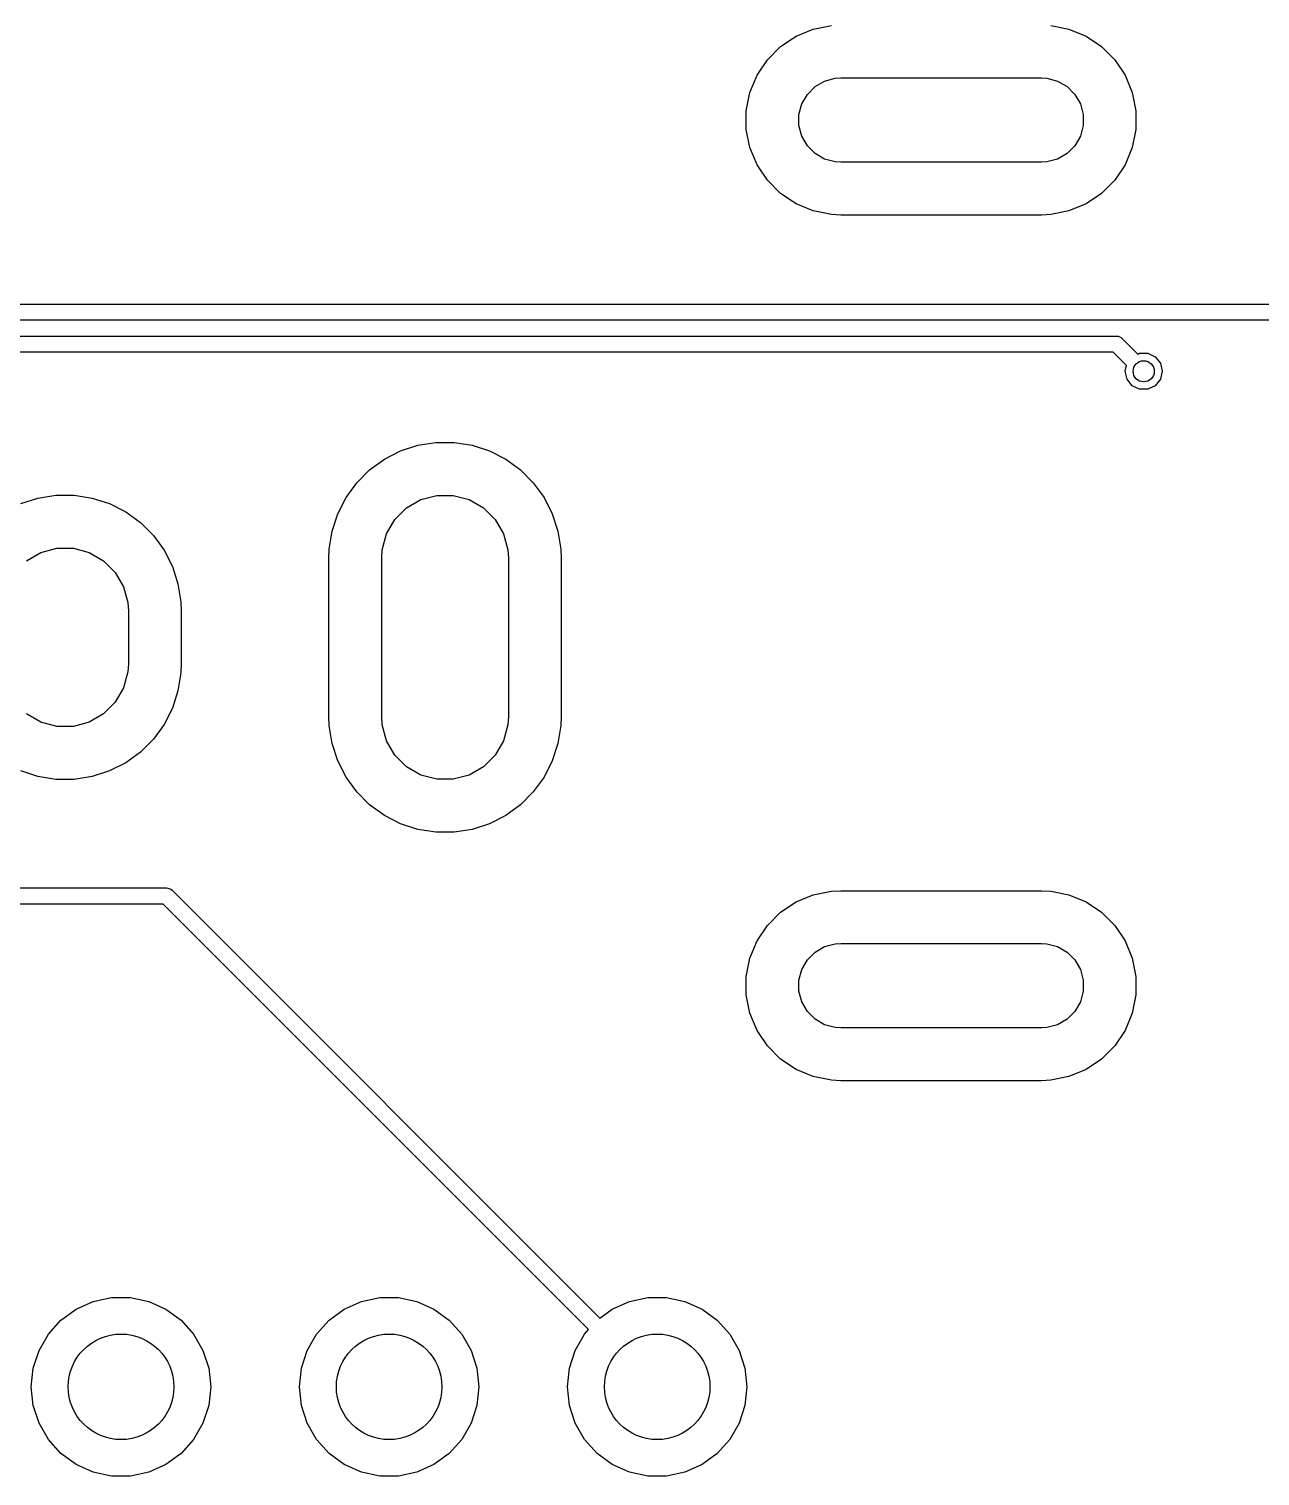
# Model space of a CAD drawing. Extents: x 0.05 to 3.89, y 0.04 to 4.21.
# Drawn here: x 0.92 to 1.379, y 0.238 to 0.778 of the extents above; entities that cross this region are included whole.
import ezdxf

# ---------------------------------------------------------------- set-up
doc = ezdxf.new("R2010")
doc.units = 0
doc.header["$MEASUREMENT"] = 0
doc.layers.add('BLACK', color=7, linetype='CONTINUOUS')

msp = doc.modelspace()

# ---------------------------------------------------------------- linework, layer by layer
at = {"layer": 'BLACK', "linetype": 'CONTINUOUS'}
for p, q in [((1.20574, 0.77534), (1.21216, 0.778)), ((1.21216, 0.778), (1.21897, 0.77936)), ((1.30072, 0.77936), (1.30753, 0.778)), ((1.30753, 0.778), (1.31395, 0.77534)), ((1.19996, 0.77148), (1.20574, 0.77534)), ((1.31395, 0.77534), (1.31972, 0.77148)), ((1.19119, 0.7608), (1.19505, 0.76657)), ((1.19505, 0.76657), (1.19996, 0.77148)), ((1.31972, 0.77148), (1.32463, 0.76657)), ((1.32463, 0.76657), (1.32849, 0.7608)), ((1.18853, 0.75438), (1.19119, 0.7608)), ((1.20995, 0.75368), (1.21285, 0.75659)), ((1.21285, 0.75659), (1.21641, 0.75864)), ((1.21641, 0.75864), (1.22039, 0.75971)), ((1.22039, 0.75971), (1.22244, 0.75984)), ((1.22244, 0.75984), (1.29724, 0.75984)), ((1.29724, 0.75984), (1.2993, 0.75971)), ((1.2993, 0.75971), (1.30327, 0.75864)), ((1.30327, 0.75864), (1.30683, 0.75659)), ((1.30683, 0.75659), (1.30974, 0.75368)), ((1.32849, 0.7608), (1.33115, 0.75438)), ((1.18718, 0.74757), (1.18853, 0.75438)), ((1.20789, 0.75012), (1.20995, 0.75368)), ((1.30974, 0.75368), (1.31179, 0.75012)), ((1.33115, 0.75438), (1.33251, 0.74757)), ((1.18718, 0.74062), (1.18718, 0.74757)), ((1.20683, 0.74615), (1.20789, 0.75012)), ((1.20683, 0.74204), (1.20683, 0.74615)), ((1.31179, 0.75012), (1.31286, 0.74615)), ((1.31286, 0.74615), (1.31286, 0.74204)), ((1.33251, 0.74757), (1.33251, 0.74062)), ((1.18853, 0.73381), (1.18718, 0.74062)), ((1.20789, 0.73807), (1.20683, 0.74204)), ((1.31286, 0.74204), (1.31179, 0.73807)), ((1.33251, 0.74062), (1.33115, 0.73381)), ((1.20995, 0.73451), (1.20789, 0.73807)), ((1.21285, 0.7316), (1.20995, 0.73451)), ((1.30974, 0.73451), (1.30683, 0.7316)), ((1.31179, 0.73807), (1.30974, 0.73451)), ((1.19119, 0.72739), (1.18853, 0.73381)), ((1.21641, 0.72955), (1.21285, 0.7316)), ((1.22039, 0.72848), (1.21641, 0.72955)), ((1.30327, 0.72955), (1.2993, 0.72848)), ((1.30683, 0.7316), (1.30327, 0.72955)), ((1.33115, 0.73381), (1.32849, 0.72739)), ((1.19505, 0.72162), (1.19119, 0.72739)), ((1.22244, 0.72835), (1.22039, 0.72848)), ((1.29724, 0.72835), (1.22244, 0.72835)), ((1.2993, 0.72848), (1.29724, 0.72835)), ((1.32849, 0.72739), (1.32463, 0.72162)), ((1.19996, 0.7167), (1.19505, 0.72162)), ((1.32463, 0.72162), (1.31972, 0.7167)), ((1.20574, 0.71285), (1.19996, 0.7167)), ((1.21216, 0.71019), (1.20574, 0.71285)), ((1.31395, 0.71285), (1.30753, 0.71019)), ((1.31972, 0.7167), (1.31395, 0.71285)), ((1.21897, 0.70883), (1.21216, 0.71019)), ((1.22244, 0.70866), (1.21897, 0.70883)), ((1.29724, 0.70866), (1.22244, 0.70866)), ((1.30072, 0.70883), (1.29724, 0.70866)), ((1.30753, 0.71019), (1.30072, 0.70883)), ((0.69809, 0.67544), (1.39265, 0.67544)), ((1.39427, 0.66944), (0.69685, 0.66944)), ((0.69316, 0.66354), (1.32529, 0.66354)), ((1.32529, 0.66354), (1.32588, 0.66348)), ((1.32588, 0.66348), (1.32696, 0.66303)), ((1.32696, 0.66303), (1.32741, 0.66266)), ((1.32741, 0.66266), (1.33326, 0.6568)), ((1.32405, 0.65754), (0.69192, 0.65754)), ((1.32904, 0.65255), (1.32405, 0.65754)), ((1.33326, 0.6568), (1.3339, 0.65711)), ((1.3339, 0.65711), (1.33697, 0.65711)), ((1.33697, 0.65711), (1.33973, 0.65578)), ((1.33973, 0.65578), (1.34164, 0.65338)), ((1.34164, 0.65338), (1.34232, 0.65039)), ((1.32854, 0.65039), (1.32904, 0.65255)), ((1.32923, 0.6474), (1.32854, 0.65039)), ((1.34232, 0.65039), (1.34164, 0.6474)), ((1.33114, 0.64501), (1.32923, 0.6474)), ((1.3339, 0.64368), (1.33114, 0.64501)), ((1.33697, 0.64368), (1.3339, 0.64368)), ((1.33973, 0.64501), (1.33697, 0.64368)), ((1.34164, 0.6474), (1.33973, 0.64501)), ((1.05218, 0.61763), (1.05823, 0.62072)), ((1.05823, 0.62072), (1.06469, 0.62282)), ((1.06469, 0.62282), (1.07141, 0.62388)), ((1.07141, 0.62388), (1.0782, 0.62388)), ((1.0782, 0.62388), (1.08491, 0.62282)), ((1.08491, 0.62282), (1.09138, 0.62072)), ((1.09138, 0.62072), (1.09743, 0.61763)), ((1.04668, 0.61364), (1.05218, 0.61763)), ((1.09743, 0.61763), (1.10293, 0.61364)), ((1.04187, 0.60883), (1.04668, 0.61364)), ((1.10293, 0.61364), (1.10773, 0.60883)), ((1.03788, 0.60334), (1.04187, 0.60883)), ((1.10773, 0.60883), (1.11173, 0.60334)), ((0.9165, 0.60103), (0.92296, 0.60313)), ((0.92296, 0.60313), (0.92967, 0.6042)), ((0.92967, 0.6042), (0.93647, 0.6042)), ((0.93647, 0.6042), (0.94318, 0.60313)), ((0.94318, 0.60313), (0.94964, 0.60103)), ((0.94964, 0.60103), (0.9557, 0.59795)), ((1.03479, 0.59728), (1.03788, 0.60334)), ((1.05606, 0.59509), (1.06042, 0.59945)), ((1.06042, 0.59945), (1.06576, 0.60253)), ((1.06576, 0.60253), (1.07172, 0.60413)), ((1.07172, 0.60413), (1.07789, 0.60413)), ((1.07789, 0.60413), (1.08384, 0.60253)), ((1.08384, 0.60253), (1.08918, 0.59945)), ((1.08918, 0.59945), (1.09354, 0.59509)), ((1.11173, 0.60334), (1.11481, 0.59728)), ((0.9557, 0.59795), (0.9612, 0.59395)), ((0.9612, 0.59395), (0.966, 0.58915)), ((1.03269, 0.59082), (1.03479, 0.59728)), ((1.05298, 0.58975), (1.05606, 0.59509)), ((1.09354, 0.59509), (1.09663, 0.58975)), ((1.11481, 0.59728), (1.11691, 0.59082)), ((0.966, 0.58915), (0.97, 0.58365)), ((1.03163, 0.58411), (1.03269, 0.59082)), ((1.05138, 0.58379), (1.05298, 0.58975)), ((1.09663, 0.58975), (1.09822, 0.58379)), ((1.11691, 0.59082), (1.11798, 0.58411)), ((0.92403, 0.58285), (0.92999, 0.58444)), ((0.92999, 0.58444), (0.93615, 0.58444)), ((0.93615, 0.58444), (0.94211, 0.58285)), ((0.97, 0.58365), (0.97308, 0.5776)), ((1.0315, 0.58071), (1.03163, 0.58411)), ((1.05118, 0.58071), (1.05138, 0.58379)), ((1.09822, 0.58379), (1.09843, 0.58071)), ((1.11798, 0.58411), (1.11811, 0.58071)), ((0.91869, 0.57976), (0.92403, 0.58285)), ((0.94211, 0.58285), (0.94745, 0.57976)), ((0.94745, 0.57976), (0.95181, 0.5754)), ((0.97308, 0.5776), (0.97518, 0.57113)), ((1.0315, 0.52165), (1.0315, 0.58071)), ((1.05118, 0.52165), (1.05118, 0.58071)), ((1.09843, 0.58071), (1.09843, 0.52165)), ((1.11811, 0.58071), (1.11811, 0.52165)), ((0.95181, 0.5754), (0.95489, 0.57006)), ((0.95489, 0.57006), (0.95649, 0.56411)), ((0.97518, 0.57113), (0.97624, 0.56442)), ((0.95649, 0.56411), (0.95669, 0.56102)), ((0.97624, 0.56442), (0.97638, 0.56102)), ((0.95669, 0.56102), (0.95669, 0.54134)), ((0.97638, 0.56102), (0.97638, 0.54134)), ((0.95669, 0.54134), (0.95649, 0.53826)), ((0.97638, 0.54134), (0.97624, 0.53794)), ((0.95649, 0.53826), (0.95489, 0.5323)), ((0.97624, 0.53794), (0.97518, 0.53123)), ((0.95489, 0.5323), (0.95181, 0.52696)), ((0.97518, 0.53123), (0.97308, 0.52477)), ((0.95181, 0.52696), (0.94745, 0.5226)), ((0.97308, 0.52477), (0.97, 0.51871)), ((0.92403, 0.51951), (0.91869, 0.5226)), ((0.92999, 0.51792), (0.92403, 0.51951)), ((0.94211, 0.51951), (0.93615, 0.51792)), ((0.94745, 0.5226), (0.94211, 0.51951)), ((0.97, 0.51871), (0.966, 0.51321)), ((1.03163, 0.51826), (1.0315, 0.52165)), ((1.03269, 0.51154), (1.03163, 0.51826)), ((1.05138, 0.51857), (1.05118, 0.52165)), ((1.05298, 0.51261), (1.05138, 0.51857)), ((1.09822, 0.51857), (1.09663, 0.51261)), ((1.09843, 0.52165), (1.09822, 0.51857)), ((1.11798, 0.51826), (1.11691, 0.51154)), ((1.11811, 0.52165), (1.11798, 0.51826)), ((0.93615, 0.51792), (0.92999, 0.51792)), ((0.966, 0.51321), (0.9612, 0.50841)), ((0.9612, 0.50841), (0.9557, 0.50441)), ((1.03479, 0.50508), (1.03269, 0.51154)), ((1.05606, 0.50727), (1.05298, 0.51261)), ((1.09663, 0.51261), (1.09354, 0.50727)), ((1.11691, 0.51154), (1.11481, 0.50508)), ((0.9557, 0.50441), (0.94964, 0.50133)), ((1.03788, 0.49903), (1.03479, 0.50508)), ((1.06042, 0.50291), (1.05606, 0.50727)), ((1.06576, 0.49983), (1.06042, 0.50291)), ((1.08918, 0.50291), (1.08384, 0.49983)), ((1.09354, 0.50727), (1.08918, 0.50291)), ((1.11481, 0.50508), (1.11173, 0.49903)), ((0.92296, 0.49923), (0.9165, 0.50133)), ((0.92967, 0.49817), (0.92296, 0.49923)), ((0.93647, 0.49817), (0.92967, 0.49817)), ((0.94318, 0.49923), (0.93647, 0.49817)), ((0.94964, 0.50133), (0.94318, 0.49923)), ((1.04187, 0.49353), (1.03788, 0.49903)), ((1.07172, 0.49823), (1.06576, 0.49983)), ((1.07789, 0.49823), (1.07172, 0.49823)), ((1.08384, 0.49983), (1.07789, 0.49823)), ((1.11173, 0.49903), (1.10773, 0.49353)), ((1.04668, 0.48872), (1.04187, 0.49353)), ((1.10773, 0.49353), (1.10293, 0.48872)), ((1.05218, 0.48473), (1.04668, 0.48872)), ((1.10293, 0.48872), (1.09743, 0.48473)), ((1.05823, 0.48164), (1.05218, 0.48473)), ((1.06469, 0.47954), (1.05823, 0.48164)), ((1.09138, 0.48164), (1.08491, 0.47954)), ((1.09743, 0.48473), (1.09138, 0.48164)), ((1.07141, 0.47848), (1.06469, 0.47954)), ((1.0782, 0.47848), (1.07141, 0.47848)), ((1.08491, 0.47954), (1.0782, 0.47848)), ((0.88214, 0.45772), (0.97087, 0.45772)), ((0.97087, 0.45772), (0.97145, 0.45767)), ((0.97145, 0.45767), (0.97253, 0.45722)), ((0.97253, 0.45722), (0.97299, 0.45685)), ((0.97299, 0.45685), (1.13257, 0.29727)), ((1.20574, 0.45251), (1.21216, 0.45517)), ((1.21216, 0.45517), (1.21897, 0.45652)), ((1.21897, 0.45652), (1.22244, 0.45669)), ((1.22244, 0.45669), (1.29724, 0.45669)), ((1.29724, 0.45669), (1.30072, 0.45652)), ((1.30072, 0.45652), (1.30753, 0.45517)), ((1.30753, 0.45517), (1.31395, 0.45251)), ((0.96962, 0.45172), (0.88089, 0.45172)), ((1.12836, 0.29299), (0.96962, 0.45172)), ((1.19505, 0.44374), (1.19996, 0.44865)), ((1.19996, 0.44865), (1.20574, 0.45251)), ((1.31395, 0.45251), (1.31972, 0.44865)), ((1.31972, 0.44865), (1.32463, 0.44374)), ((1.19119, 0.43796), (1.19505, 0.44374)), ((1.32463, 0.44374), (1.32849, 0.43796)), ((1.18853, 0.43155), (1.19119, 0.43796)), ((1.32849, 0.43796), (1.33115, 0.43155)), ((1.20995, 0.43085), (1.21285, 0.43375)), ((1.21285, 0.43375), (1.21641, 0.43581)), ((1.21641, 0.43581), (1.22039, 0.43687)), ((1.22039, 0.43687), (1.22244, 0.43701)), ((1.22244, 0.43701), (1.29724, 0.43701)), ((1.29724, 0.43701), (1.2993, 0.43687)), ((1.2993, 0.43687), (1.30327, 0.43581)), ((1.30327, 0.43581), (1.30683, 0.43375)), ((1.30683, 0.43375), (1.30974, 0.43085)), ((1.18718, 0.42473), (1.18853, 0.43155)), ((1.20683, 0.42332), (1.20789, 0.42729)), ((1.20789, 0.42729), (1.20995, 0.43085)), ((1.30974, 0.43085), (1.31179, 0.42729)), ((1.31179, 0.42729), (1.31286, 0.42332)), ((1.33115, 0.43155), (1.33251, 0.42473)), ((1.18718, 0.41779), (1.18718, 0.42473)), ((1.20683, 0.4192), (1.20683, 0.42332)), ((1.31286, 0.42332), (1.31286, 0.4192)), ((1.33251, 0.42473), (1.33251, 0.41779)), ((1.18853, 0.41097), (1.18718, 0.41779)), ((1.20789, 0.41523), (1.20683, 0.4192)), ((1.31286, 0.4192), (1.31179, 0.41523)), ((1.33251, 0.41779), (1.33115, 0.41097)), ((1.19119, 0.40456), (1.18853, 0.41097)), ((1.20995, 0.41167), (1.20789, 0.41523)), ((1.21285, 0.40877), (1.20995, 0.41167)), ((1.30974, 0.41167), (1.30683, 0.40877)), ((1.31179, 0.41523), (1.30974, 0.41167)), ((1.33115, 0.41097), (1.32849, 0.40456)), ((1.21641, 0.40671), (1.21285, 0.40877)), ((1.22039, 0.40565), (1.21641, 0.40671)), ((1.22244, 0.40551), (1.22039, 0.40565)), ((1.29724, 0.40551), (1.22244, 0.40551)), ((1.2993, 0.40565), (1.29724, 0.40551)), ((1.30327, 0.40671), (1.2993, 0.40565)), ((1.30683, 0.40877), (1.30327, 0.40671)), ((1.19505, 0.39878), (1.19119, 0.40456)), ((1.32849, 0.40456), (1.32463, 0.39878)), ((1.19996, 0.39387), (1.19505, 0.39878)), ((1.32463, 0.39878), (1.31972, 0.39387)), ((1.20574, 0.39001), (1.19996, 0.39387)), ((1.21216, 0.38735), (1.20574, 0.39001)), ((1.31395, 0.39001), (1.30753, 0.38735)), ((1.31972, 0.39387), (1.31395, 0.39001)), ((1.21897, 0.386), (1.21216, 0.38735)), ((1.22244, 0.38583), (1.21897, 0.386)), ((1.29724, 0.38583), (1.22244, 0.38583)), ((1.30072, 0.386), (1.29724, 0.38583)), ((1.30753, 0.38735), (1.30072, 0.386)), ((0.9372, 0.30063), (0.9436, 0.30348)), ((0.9436, 0.30348), (0.95044, 0.30493)), ((0.95044, 0.30493), (0.95743, 0.30493)), ((0.95743, 0.30493), (0.96428, 0.30348)), ((0.96428, 0.30348), (0.97067, 0.30063)), ((1.0372, 0.30063), (1.0436, 0.30348)), ((1.0436, 0.30348), (1.05044, 0.30493)), ((1.05044, 0.30493), (1.05743, 0.30493)), ((1.05743, 0.30493), (1.06428, 0.30348)), ((1.06428, 0.30348), (1.07067, 0.30063)), ((1.1372, 0.30063), (1.1436, 0.30348)), ((1.1436, 0.30348), (1.15044, 0.30493)), ((1.15044, 0.30493), (1.15743, 0.30493)), ((1.15743, 0.30493), (1.16428, 0.30348)), ((1.16428, 0.30348), (1.17067, 0.30063)), ((0.93154, 0.29652), (0.9372, 0.30063)), ((0.97067, 0.30063), (0.97633, 0.29652)), ((1.03154, 0.29652), (1.0372, 0.30063)), ((1.07067, 0.30063), (1.07633, 0.29652)), ((1.13257, 0.29727), (1.1372, 0.30063)), ((1.17067, 0.30063), (1.17633, 0.29652)), ((0.92686, 0.29132), (0.93154, 0.29652)), ((0.97633, 0.29652), (0.98101, 0.29132)), ((1.02686, 0.29132), (1.03154, 0.29652)), ((1.07633, 0.29652), (1.08101, 0.29132)), ((1.12686, 0.29132), (1.12836, 0.29299)), ((1.17633, 0.29652), (1.18101, 0.29132)), ((0.92337, 0.28526), (0.92686, 0.29132)), ((0.98101, 0.29132), (0.98451, 0.28526)), ((1.02337, 0.28526), (1.02686, 0.29132)), ((1.08101, 0.29132), (1.08451, 0.28526)), ((1.12337, 0.28526), (1.12686, 0.29132)), ((1.18101, 0.29132), (1.18451, 0.28526)), ((0.9212, 0.27861), (0.92337, 0.28526)), ((0.98451, 0.28526), (0.98667, 0.27861)), ((1.0212, 0.27861), (1.02337, 0.28526)), ((1.08451, 0.28526), (1.08667, 0.27861)), ((1.1212, 0.27861), (1.12337, 0.28526)), ((1.18451, 0.28526), (1.18667, 0.27861)), ((0.92047, 0.27165), (0.9212, 0.27861)), ((0.98667, 0.27861), (0.9874, 0.27165)), ((1.02047, 0.27165), (1.0212, 0.27861)), ((1.08667, 0.27861), (1.0874, 0.27165)), ((1.12047, 0.27165), (1.1212, 0.27861)), ((1.18667, 0.27861), (1.1874, 0.27165)), ((0.9212, 0.2647), (0.92047, 0.27165)), ((0.9874, 0.27165), (0.98667, 0.2647)), ((1.0212, 0.2647), (1.02047, 0.27165)), ((1.0874, 0.27165), (1.08667, 0.2647)), ((1.1212, 0.2647), (1.12047, 0.27165)), ((1.1874, 0.27165), (1.18667, 0.2647)), ((0.92337, 0.25804), (0.9212, 0.2647)), ((0.98667, 0.2647), (0.98451, 0.25804)), ((1.02337, 0.25804), (1.0212, 0.2647)), ((1.08667, 0.2647), (1.08451, 0.25804)), ((1.12337, 0.25804), (1.1212, 0.2647)), ((1.18667, 0.2647), (1.18451, 0.25804)), ((0.92686, 0.25198), (0.92337, 0.25804)), ((0.98451, 0.25804), (0.98101, 0.25198)), ((1.02686, 0.25198), (1.02337, 0.25804)), ((1.08451, 0.25804), (1.08101, 0.25198)), ((1.12686, 0.25198), (1.12337, 0.25804)), ((1.18451, 0.25804), (1.18101, 0.25198)), ((0.93154, 0.24678), (0.92686, 0.25198)), ((0.98101, 0.25198), (0.97633, 0.24678)), ((1.03154, 0.24678), (1.02686, 0.25198)), ((1.08101, 0.25198), (1.07633, 0.24678)), ((1.13154, 0.24678), (1.12686, 0.25198)), ((1.18101, 0.25198), (1.17633, 0.24678)), ((0.9372, 0.24267), (0.93154, 0.24678)), ((0.97633, 0.24678), (0.97067, 0.24267)), ((1.0372, 0.24267), (1.03154, 0.24678)), ((1.07633, 0.24678), (1.07067, 0.24267)), ((1.1372, 0.24267), (1.13154, 0.24678)), ((1.17633, 0.24678), (1.17067, 0.24267)), ((0.9436, 0.23983), (0.9372, 0.24267)), ((0.95044, 0.23837), (0.9436, 0.23983)), ((0.95743, 0.23837), (0.95044, 0.23837)), ((0.96428, 0.23983), (0.95743, 0.23837)), ((0.97067, 0.24267), (0.96428, 0.23983)), ((1.0436, 0.23983), (1.0372, 0.24267)), ((1.05044, 0.23837), (1.0436, 0.23983)), ((1.05743, 0.23837), (1.05044, 0.23837)), ((1.06428, 0.23983), (1.05743, 0.23837)), ((1.07067, 0.24267), (1.06428, 0.23983)), ((1.1436, 0.23983), (1.1372, 0.24267)), ((1.15044, 0.23837), (1.1436, 0.23983)), ((1.15743, 0.23837), (1.15044, 0.23837)), ((1.16428, 0.23983), (1.15743, 0.23837)), ((1.17067, 0.24267), (1.16428, 0.23983))]:
    msp.add_line(p, q, dxfattribs=at)
at = {"layer": 'BLACK'}
for centre, radius in [((1.33543, 0.65039), 0.00394), ((0.95394, 0.27165), 0.01969), ((1.05394, 0.27165), 0.01969), ((1.15394, 0.27165), 0.01969)]:
    msp.add_circle(centre, radius, dxfattribs=at)

doc.saveas('drawing.dxf')
